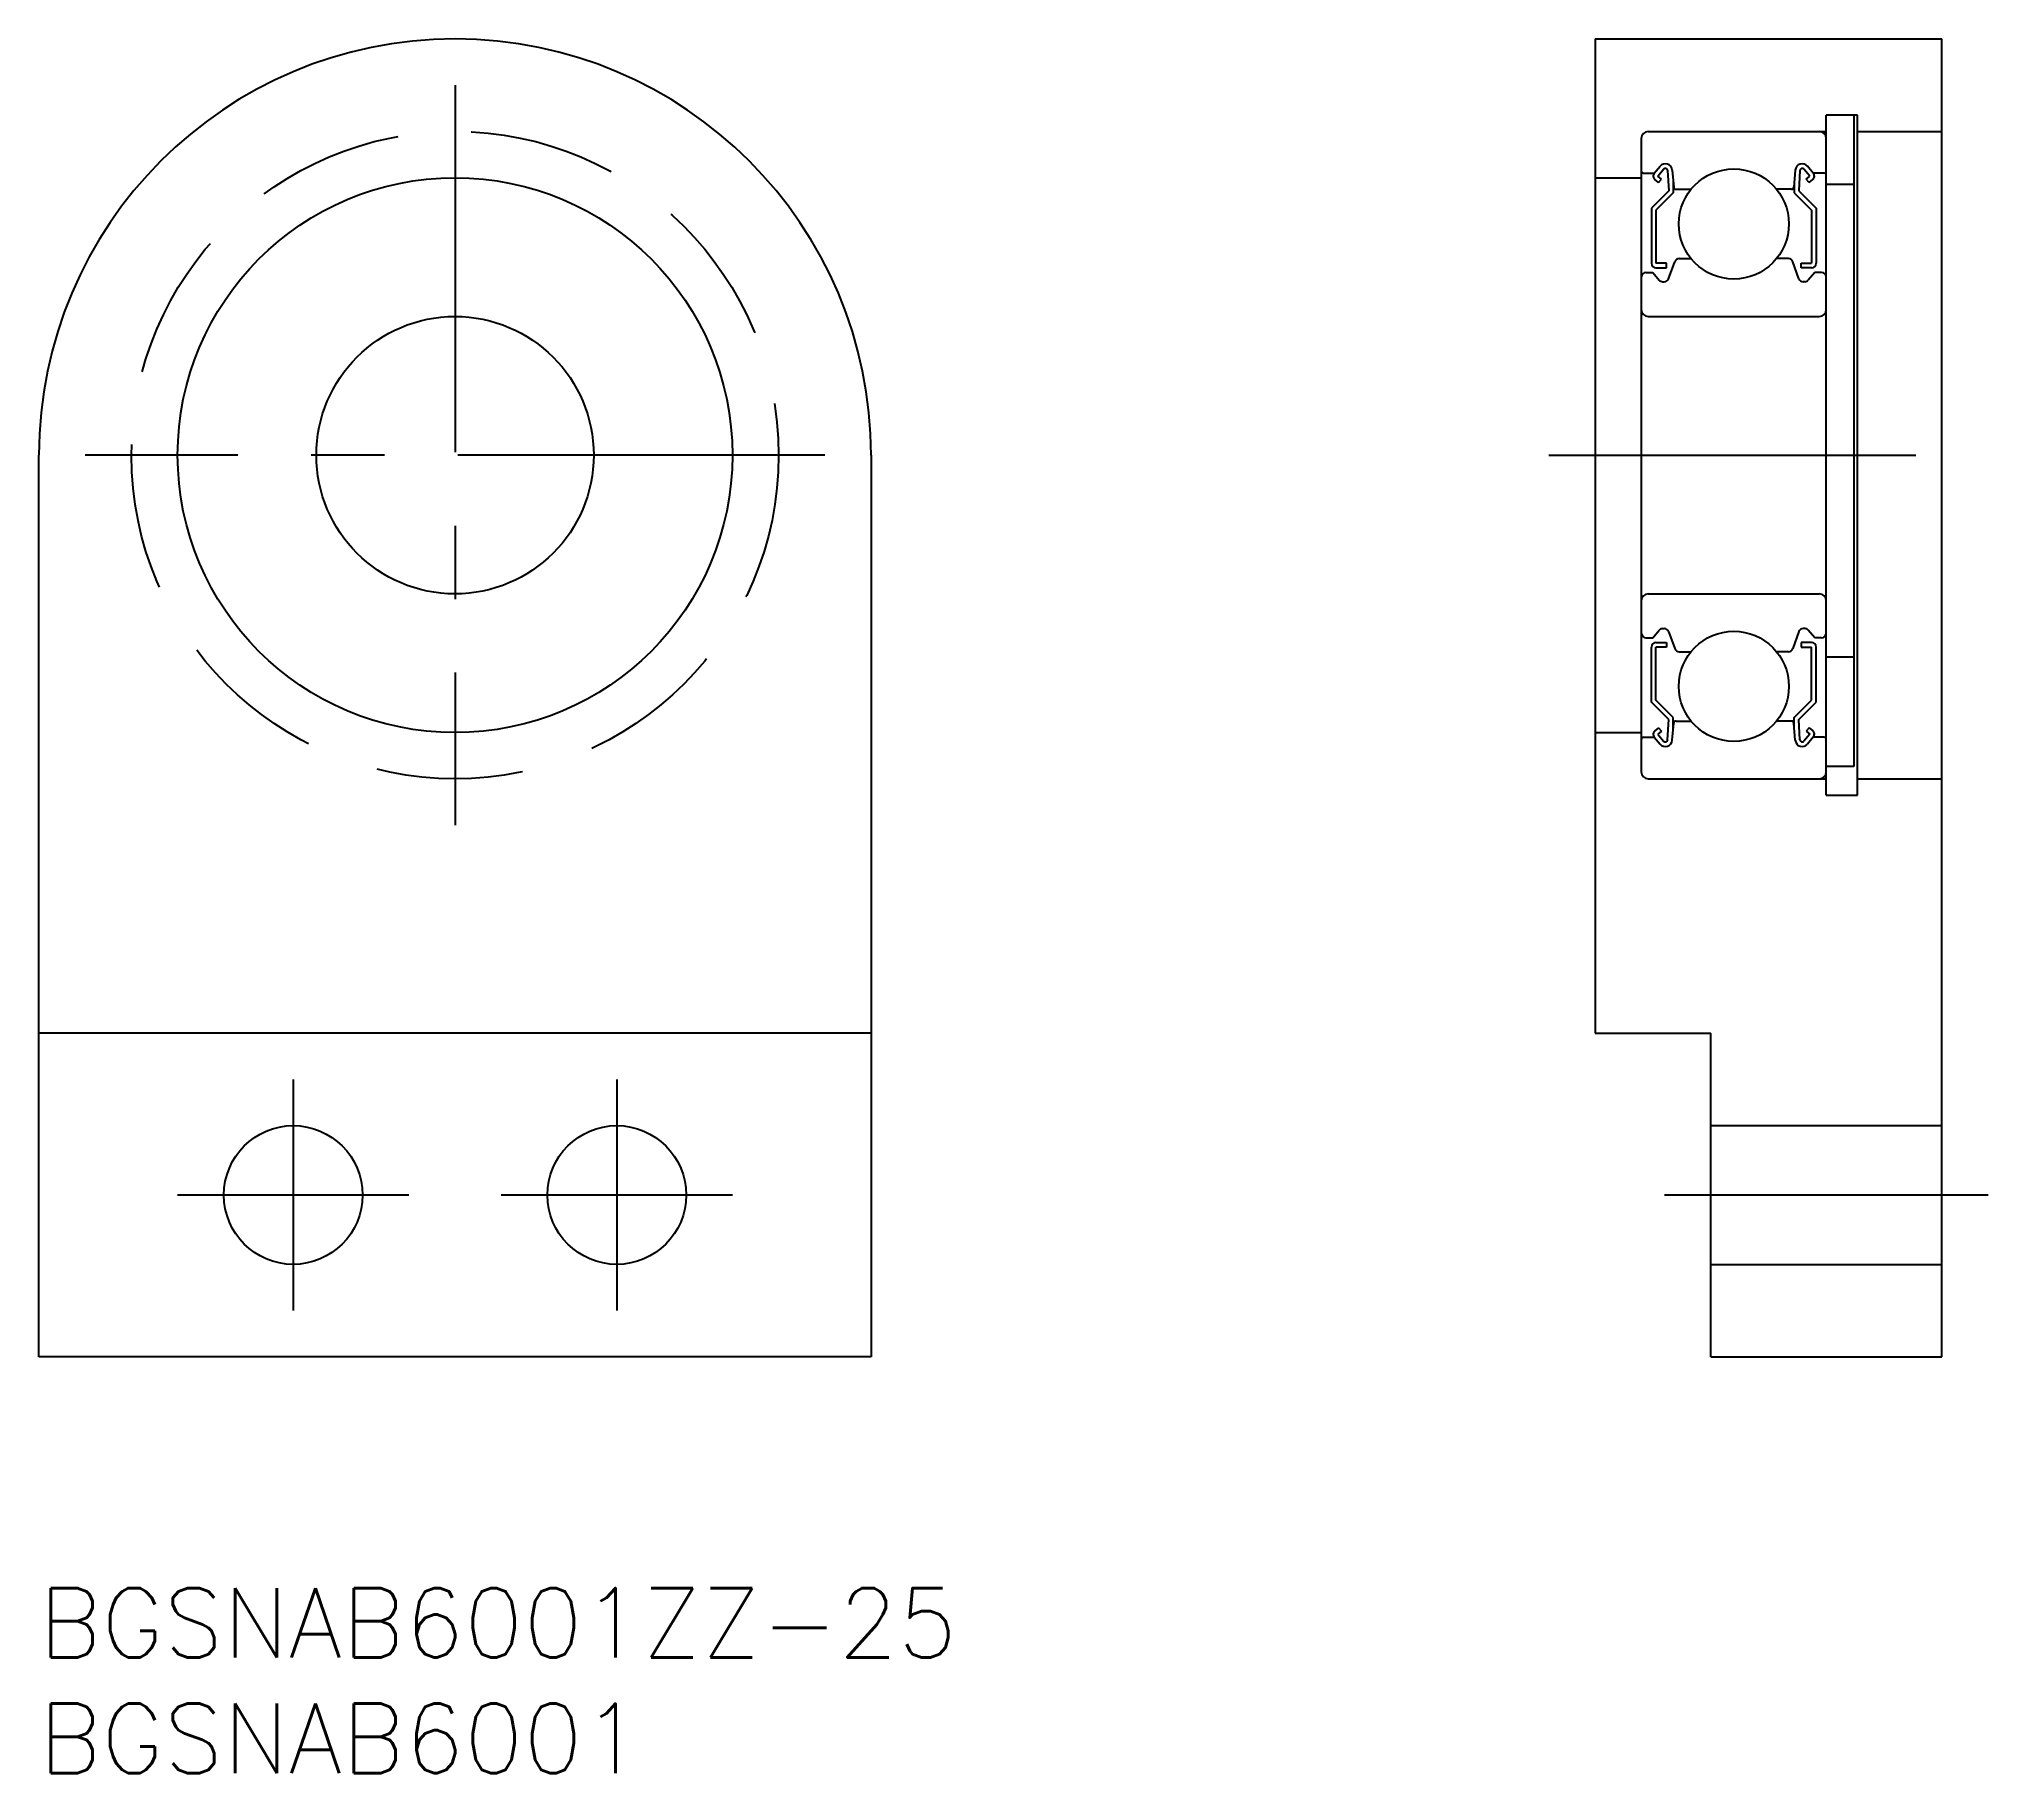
# Model space of a CAD drawing. Extents: x 0 to 84.3, y -8 to 67.
import ezdxf

# ---------------------------------------------------------------- set-up
doc = ezdxf.new("R2010")
doc.units = 0
doc.header["$LTSCALE"] = 0.5
doc.linetypes.add('CENTER', pattern=[50.8, 31.75, -6.35, 6.35, -6.35])
doc.linetypes.add('DASHED', pattern=[19.05, 12.7, -6.35])
for name, color, linetype in [('MSM_CENTER', 1, 'CENTER'), ('MSM_CONTINUOUS', 7, 'CONTINUOUS'), ('MSM_DASHED', 4, 'DASHED'), ('MSM_PART_NUMBER', 7, 'CONTINUOUS')]:
    doc.layers.add(name, color=color, linetype=linetype)
doc.styles.get("Standard").update_dxf_attribs({"font": 'txt.shx', "height": 3, "bigfont": 'bigfont.shx'})

# ---------------------------------------------------------------- blocks, each defined once
blk = doc.blocks.new('*U6')
at = {"layer": 'MSM_PART_NUMBER'}
blk.add_text('BGSNAB6001ZZ-25', height=3, dxfattribs=at).set_placement((0, -3))
blk = doc.blocks.new('*U7')
at = {"layer": 'MSM_PART_NUMBER'}
blk.add_text('BGSNAB6001', height=3, dxfattribs=at).set_placement((0, -8))

msp = doc.modelspace()

# ---------------------------------------------------------------- linework, layer by layer
at = {"layer": 'MSM_CENTER'}
for p, q in [((18, 65), (18, 33)), ((34, 49), (2, 49)), ((65.327, 49), (84.327, 49)), ((11, 22), (11, 12)), ((25, 22), (25, 12)), ((16, 17), (6, 17)), ((30, 17), (20, 17)), ((84.327, 17), (70.327, 17))]:
    msp.add_line(p, q, dxfattribs=at)
at = {"layer": 'MSM_CONTINUOUS'}
for p, q in [((67.327, 67), (67.327, 24)), ((67.327, 67), (82.327, 67)), ((82.327, 10), (82.327, 67)), ((77.327, 34.3), (77.327, 63.7)), ((78.677, 63.7, -0.7), (77.327, 63.7, -0.7)), ((78.527, 63.7), (78.527, 35.535)), ((78.677, 34.3, -0.1), (78.677, 63.7, -0.1)), ((69.327, 62.7), (69.327, 35.3)), ((69.627, 63), (77.327, 63)), ((78.677, 63, -0.7), (82.327, 63, -0.7)), ((67.327, 61), (69.327, 61)), ((69.427, 61.2), (69.887, 61.2)), ((69.887, 61.2), (70.136, 61.498)), ((70.065, 60.79), (69.912, 60.918)), ((70.04, 61.071), (70.29, 61.369)), ((70.193, 60.943), (70.04, 61.071)), ((70.065, 60.79), (70.193, 60.943)), ((70.466, 61.31), (70.51, 60.433)), ((70.665, 61.331), (70.73, 60.591)), ((70.71, 60.82), (70.71, 60.35)), ((75.988, 61.331), (75.924, 60.591)), ((75.944, 60.82), (75.944, 60.35)), ((76.187, 61.31), (76.144, 60.433)), ((76.614, 61.071), (76.363, 61.369)), ((76.461, 60.943), (76.614, 61.071)), ((76.589, 60.79), (76.461, 60.943)), ((76.767, 61.2), (76.517, 61.498)), ((76.589, 60.79), (76.742, 60.918)), ((77.227, 61.2), (76.767, 61.2)), ((70.51, 60.433), (69.76, 59.683)), ((70.71, 60.35), (69.96, 59.6)), ((70.829, 60.5), (71.477, 60.5)), ((75.824, 60.5), (75.176, 60.5)), ((75.944, 60.35), (76.694, 59.6)), ((76.144, 60.433), (76.894, 59.683)), ((78.527, 60.7, -0.7), (77.327, 60.7, -0.7)), ((69.76, 59.683), (69.76, 57.3)), ((69.96, 59.6), (69.96, 57.3)), ((76.694, 59.6), (76.694, 57.3)), ((76.894, 59.683), (76.894, 57.3)), ((70.509, 56.632), (70.777, 57.368)), ((70.965, 57.5), (71.477, 57.5)), ((75.689, 57.5), (75.176, 57.5)), ((76.145, 56.632), (75.877, 57.368)), ((69.527, 56.9), (69.827, 56.9)), ((69.827, 56.9), (70.102, 56.571)), ((70.41, 57.3), (69.96, 57.3)), ((69.96, 57.1), (70.41, 57.1)), ((70.256, 56.5), (70.321, 56.5)), ((70.41, 57.1), (70.41, 57.3)), ((76.244, 57.3), (76.694, 57.3)), ((76.244, 57.1), (76.244, 57.3)), ((76.694, 57.1), (76.244, 57.1)), ((76.398, 56.5), (76.333, 56.5)), ((76.827, 56.9), (76.551, 56.571)), ((77.127, 56.9), (76.827, 56.9)), ((69.627, 55), (77.027, 55)), ((0, 10), (0, 49)), ((36, 49), (36, 10)), ((69.627, 43), (77.027, 43)), ((69.827, 41.1), (70.102, 41.429)), ((70.256, 41.5), (70.321, 41.5)), ((70.509, 41.368), (70.777, 40.632)), ((76.145, 41.368), (75.877, 40.632)), ((76.398, 41.5), (76.333, 41.5)), ((76.827, 41.1), (76.551, 41.429)), ((69.527, 41.1), (69.827, 41.1)), ((69.76, 38.317), (69.76, 40.7)), ((69.96, 40.9), (70.41, 40.9)), ((69.96, 38.4), (69.96, 40.7)), ((70.41, 40.7), (69.96, 40.7)), ((70.41, 40.9), (70.41, 40.7)), ((70.965, 40.5), (71.477, 40.5)), ((75.689, 40.5), (75.176, 40.5)), ((76.694, 40.9), (76.244, 40.9)), ((76.244, 40.9), (76.244, 40.7)), ((76.244, 40.7), (76.694, 40.7)), ((76.694, 38.4), (76.694, 40.7)), ((77.127, 41.1), (76.827, 41.1)), ((76.894, 38.317), (76.894, 40.7)), ((78.527, 40.262, -0.7), (77.327, 40.262, -0.7)), ((70.51, 37.567), (69.76, 38.317)), ((70.71, 37.65), (69.96, 38.4)), ((75.944, 37.65), (76.694, 38.4)), ((76.144, 37.567), (76.894, 38.317)), ((70.065, 37.21), (69.912, 37.082)), ((70.065, 37.21), (70.193, 37.057)), ((70.466, 36.69), (70.51, 37.567)), ((70.665, 36.669), (70.73, 37.409)), ((70.71, 37.18), (70.71, 37.65)), ((70.829, 37.5), (71.477, 37.5)), ((75.824, 37.5), (75.176, 37.5)), ((75.988, 36.669), (75.924, 37.409)), ((75.944, 37.18), (75.944, 37.65)), ((76.187, 36.69), (76.144, 37.567)), ((76.589, 37.21), (76.461, 37.057)), ((76.589, 37.21), (76.742, 37.082)), ((67.327, 37), (69.327, 37)), ((69.427, 36.8), (69.887, 36.8)), ((69.887, 36.8), (70.136, 36.502)), ((70.193, 37.057), (70.04, 36.929)), ((70.04, 36.929), (70.29, 36.631)), ((76.614, 36.929), (76.363, 36.631)), ((76.461, 37.057), (76.614, 36.929)), ((76.767, 36.8), (76.517, 36.502)), ((77.227, 36.8), (76.767, 36.8)), ((78.527, 35.535, -0.7), (77.327, 35.535, -0.7)), ((69.627, 35), (77.327, 35)), ((78.677, 35, -0.7), (82.327, 35, -0.7)), ((77.327, 34.3, -0.7), (78.677, 34.3, -0.7)), ((36, 24), (0, 24)), ((67.327, 24), (72.327, 24)), ((72.327, 10), (72.327, 24)), ((72.327, 20), (82.327, 20)), ((72.327, 14), (82.327, 14)), ((36, 10), (0, 10)), ((72.327, 10), (82.327, 10))]:
    msp.add_line(p, q, dxfattribs=at)
for centre, radius in [((18, 49), 12), ((73.327, 59), 2.381), ((18, 49), 6), ((73.327, 39), 2.381), ((11, 17), 3), ((25, 17), 3)]:
    msp.add_circle(centre, radius, dxfattribs=at)
for centre, radius, start, end in [((18, 49), 18, 0, 180), ((69.627, 62.7), 0.3, 90, 180), ((77.027, 62.7), 0.3, 0, 90), ((70.366, 61.305), 0.3, 4.99676, 140.00197), ((76.287, 61.305), 0.3, 39.99803, 175.00324), ((69.427, 61.3), 0.1, 180, 270), ((70.04, 61.071), 0.2, 140.00197, 230.08631), ((70.367, 61.305), 0.1, 2.81979, 140.00215), ((76.287, 61.305), 0.1, 39.99785, 177.18021), ((76.613, 61.071), 0.2, 309.91369, 39.99803), ((77.227, 61.3), 0.1, 270, 0), ((70.829, 60.6), 0.1, 184.99676, 269.99912), ((75.824, 60.6), 0.1, 270.00088, 355.00324), ((70.965, 57.3), 0.2, 90, 159.99165), ((75.689, 57.3), 0.2, 20.00835, 90), ((69.527, 56.7), 0.2, 90, 180), ((69.96, 57.3), 0.2, 180, 270), ((70.256, 56.7), 0.2, 219.9952, 270), ((70.321, 56.7), 0.2, 270, 339.99165), ((76.333, 56.7), 0.2, 200.00835, 270), ((76.398, 56.7), 0.2, 270, 320.0048), ((76.694, 57.3), 0.2, 270, 0), ((77.127, 56.7), 0.2, 0, 90), ((69.627, 55.3), 0.3, 180, 270), ((77.027, 55.3), 0.3, 270, 0), ((69.627, 42.7), 0.3, 90, 180), ((77.027, 42.7), 0.3, 0, 90), ((70.256, 41.3), 0.2, 90, 140.0048), ((70.321, 41.3), 0.2, 20.00835, 90), ((76.333, 41.3), 0.2, 90, 159.99165), ((76.398, 41.3), 0.2, 39.9952, 90), ((69.527, 41.3), 0.2, 180, 270), ((69.96, 40.7), 0.2, 90, 180), ((70.965, 40.7), 0.2, 200.00835, 270), ((75.689, 40.7), 0.2, 270, 339.99165), ((76.694, 40.7), 0.2, 0, 90), ((77.127, 41.3), 0.2, 270, 0), ((70.829, 37.4), 0.1, 90.00088, 175.00324), ((75.824, 37.4), 0.1, 4.99676, 89.99912), ((69.427, 36.7), 0.1, 90, 180), ((70.04, 36.929), 0.2, 129.91369, 219.99803), ((70.366, 36.695), 0.3, 219.99803, 355.00324), ((70.367, 36.695), 0.1, 219.99785, 357.18021), ((76.287, 36.695), 0.3, 184.99676, 320.00197), ((76.287, 36.695), 0.1, 182.81979, 320.00215), ((76.613, 36.929), 0.2, 320.00197, 50.08631), ((77.227, 36.7), 0.1, 0, 90), ((69.627, 35.3), 0.3, 180, 270), ((77.027, 35.3), 0.3, 270, 0)]:
    msp.add_arc(centre, radius, start, end, dxfattribs=at)
at = {"layer": 'MSM_DASHED'}
msp.add_circle((18, 49), 14, dxfattribs=at)

# ---------------------------------------------------------------- block references
at = {"layer": 'MSM_CONTINUOUS'}
for name in ['*U6', '*U7']:
    msp.add_blockref(name, (0, 0), dxfattribs=at)

doc.saveas('drawing.dxf')
